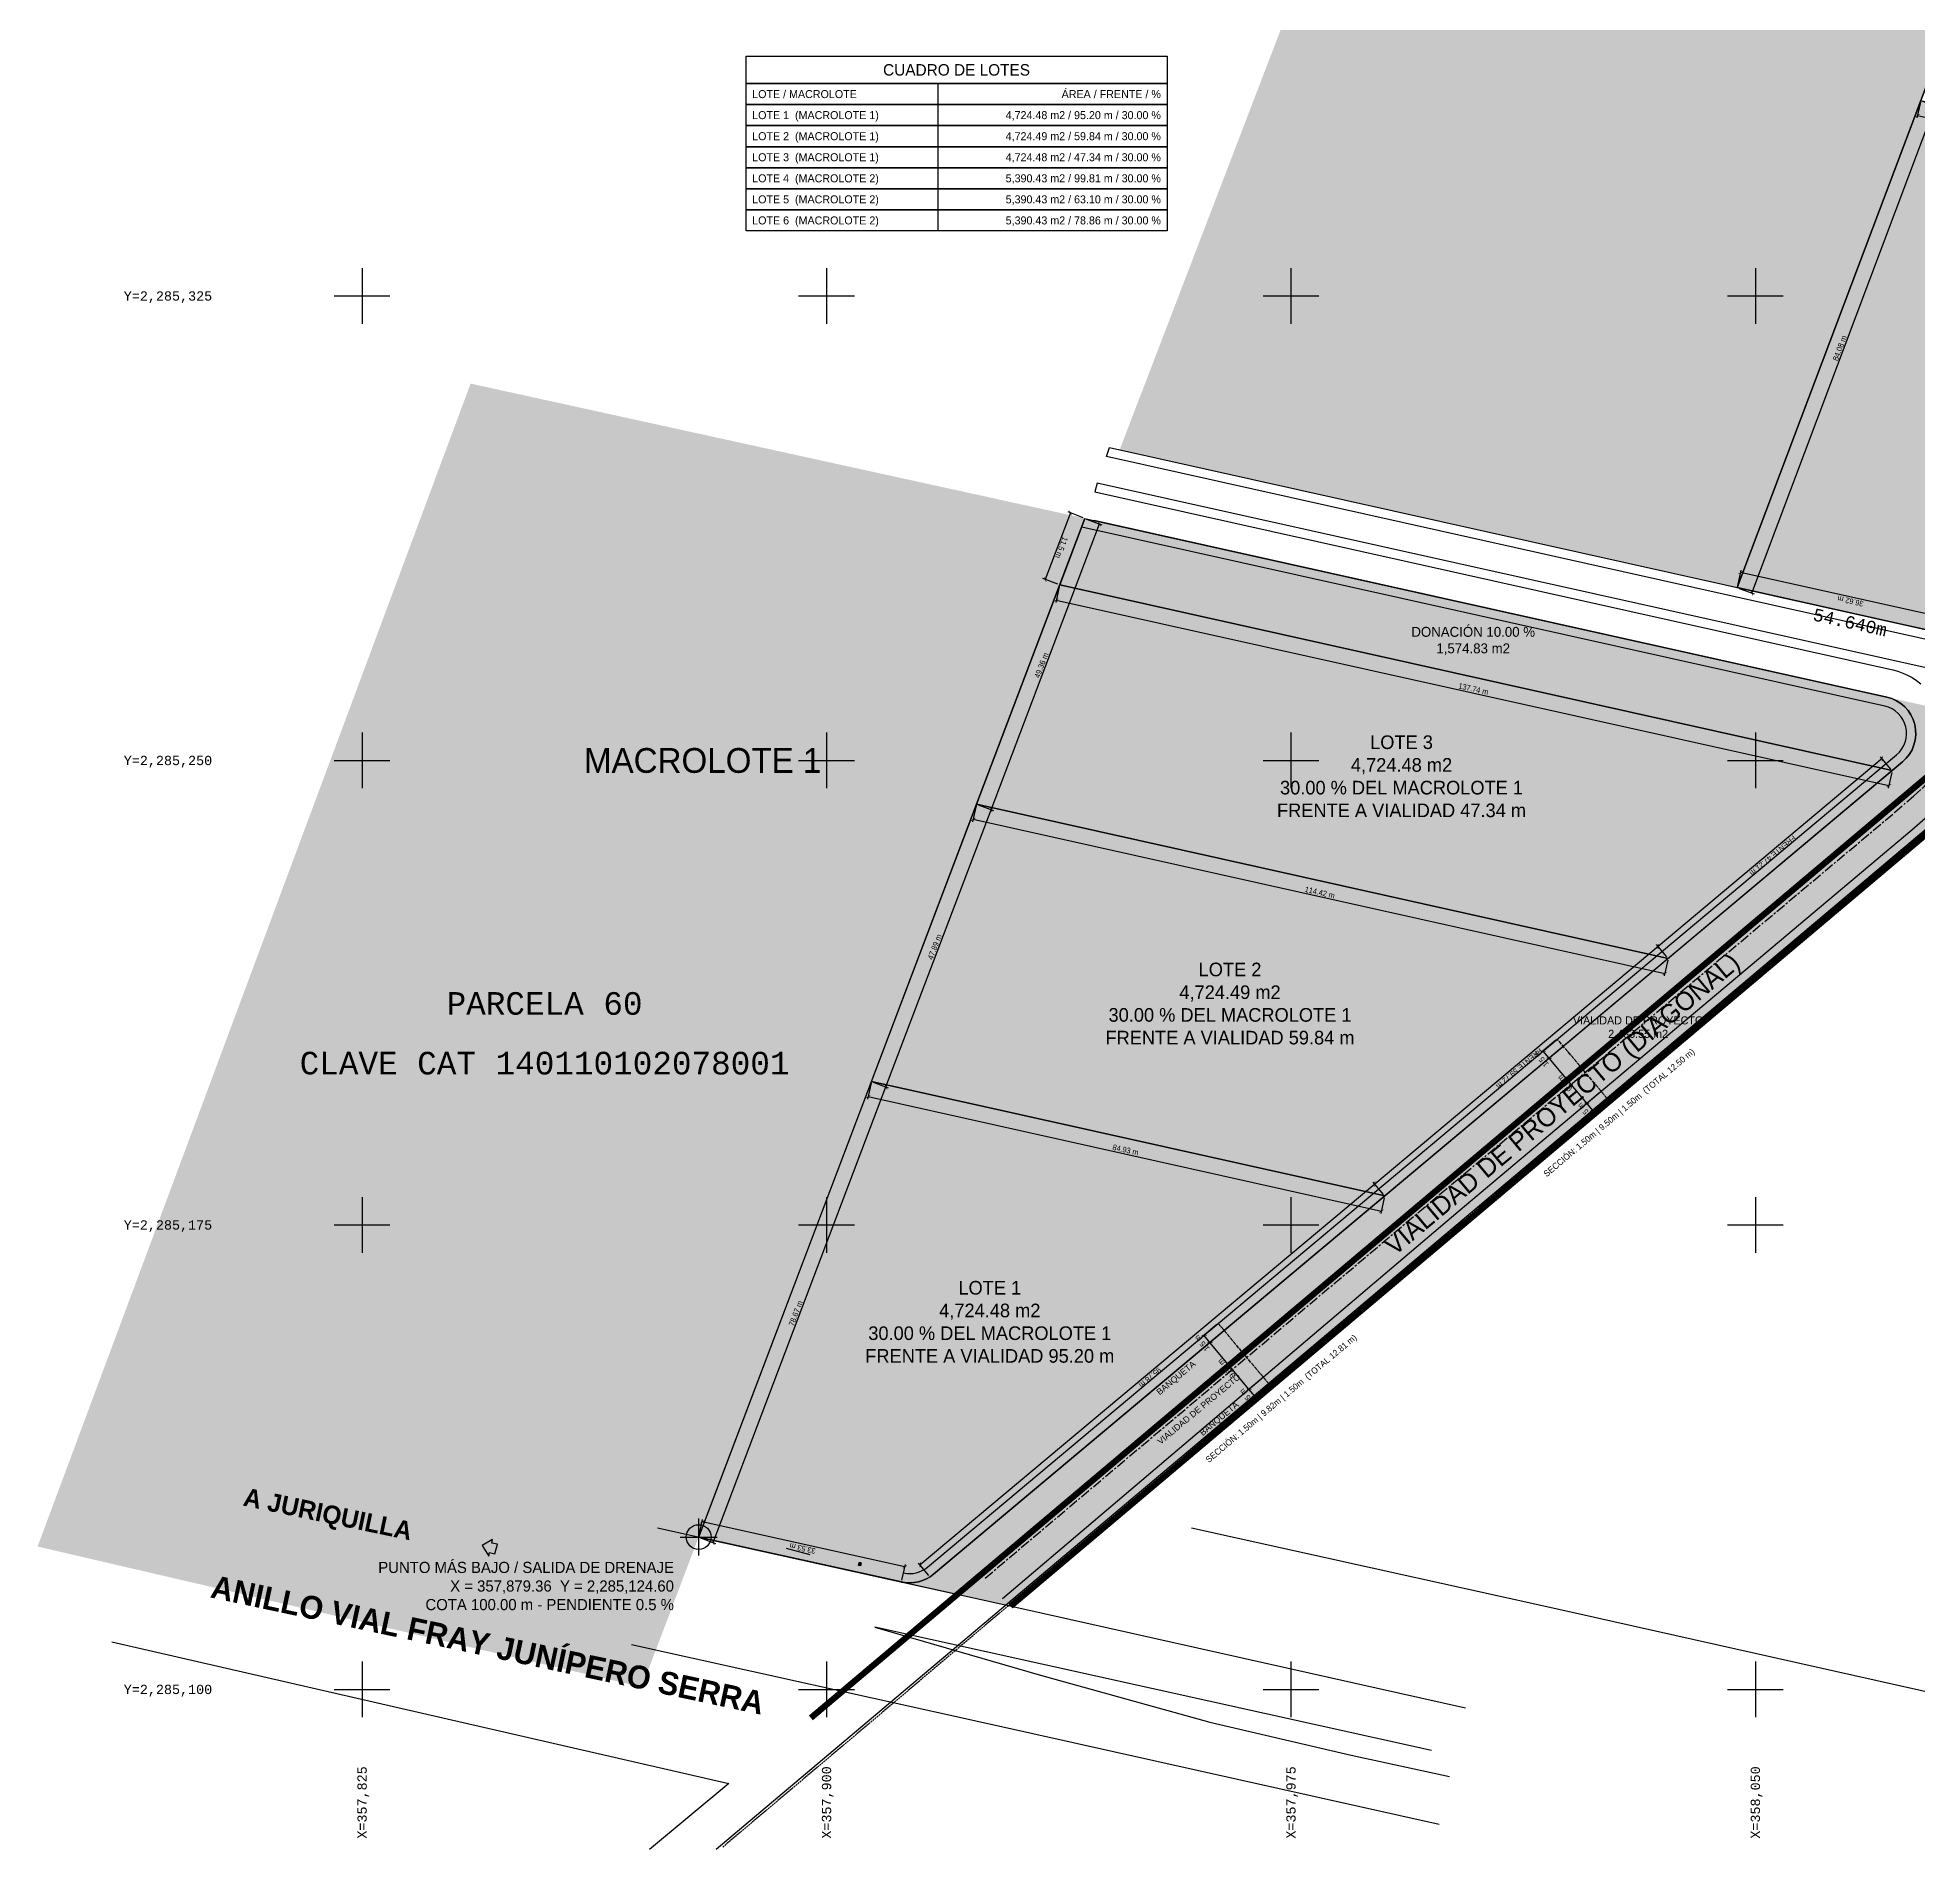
# Model space of a CAD drawing. Header units: metres. Extents: x 357773 to 359650, y 2285074 to 2285535.
# Drawn here: x 358422.6 to 358726.2, y 2285074.2 to 2285366.7 of the extents above; entities that cross this region are included whole.
import ezdxf
from ezdxf.enums import TextEntityAlignment as Align

# ---------------------------------------------------------------- set-up
doc = ezdxf.new("R2010")
doc.units = ezdxf.units.M
doc.header["$LTSCALE"] = 0.5
for name, pattern in [('CENTER', [5.08, 3.175, -0.635, 0.635, -0.635]), ('CENTRO1', [0.44, 0.2, -0.08, 0.08, -0.08]), ('DASHED', [1.524, 1.27, -0.254]), ('DASHED2', [0.762, 0.635, -0.127])]:
    doc.linetypes.add(name, pattern=pattern)
for name, color, linetype in [('_C Textos', 7, 'Continuous'), ('_Ejido Menchaca', 4, 'Continuous'), ('_Traza', 7, 'Continuous'), ('_Traza Urbana', 5, 'Continuous'), ('COTAS', 6, 'Continuous'), ('CVL_RAS_LIN', 8, 'Continuous'), ('CVL_RET_TX', 2, 'Continuous'), ('CVL_RETUTM', 8, 'Continuous'), ('DONACION', 3, 'Continuous'), ('DRENAJE', 1, 'Continuous'), ('Lev_REGISTRO COMUN', 34, 'Continuous'), ('LOTES', 2, 'Continuous'), ('Polígono', 7, 'Continuous'), ('SEÑALAMIENTO EN PLANO', 8, 'Continuous'), ('TABLA_CONTENIDOS', 7, 'Continuous'), ('Texto Catastro', 7, 'Continuous'), ('TEXTOS', 7, 'Continuous'), ('VIAL_ASFALTO', 8, 'Continuous'), ('VIAL_BANQUETA', 9, 'CONTINUOUS'), ('ZONA PARCELADA', 7, 'Continuous')]:
    doc.layers.add(name, color=color, linetype=linetype)
doc.layers.add('Distancias', color=7, linetype='Continuous', plot=False)
doc.styles.add('MONOTXT4', font='monotxt4.shx')
doc.styles.add('OpenSansCondensed-Light', font='OpenSansCondensed-Light.ttf')
doc.styles.add('ROMANC', font='verdana.ttf', dxfattribs={"height": 3})
doc.styles.add('TXT50', font='arial.ttf', dxfattribs={"width": 0.8, "height": 0.125})
doc.dimstyles.new('COTAS_M', dxfattribs={"dimtxt": 0.9, "dimasz": 0.6, "dimexe": 0.4, "dimexo": 0.3, "dimgap": 0.2, "dimtad": 1, "dimzin": 12, "dimdsep": 46, "dimtxsty": 'OpenSansCondensed-Light', "dimblk": 'ARCHTICK', "dimcen": 2.5, "dimclrd": 256, "dimclre": 256, "dimclrt": 256, "dimazin": 3, "dimtfac": 0.5, "dimtmove": 2, "dimatfit": 3})

# ---------------------------------------------------------------- blocks, each defined once
blk = doc.blocks.new('_ARCHTICK')
at = {"color": 0, "linetype": 'BYBLOCK', "const_width": 0.15}
blk.add_lwpolyline([(-0.5, -0.5), (0.5, 0.5)], dxfattribs=at)
blk = doc.blocks.new('*D36')
for p, q in [((358529.42, 2285124.89), (358529.99, 2285127.43)), ((358562.64, 2285119.79), (358529.9, 2285127.04)), ((358562.16, 2285117.64), (358562.73, 2285120.18))]:
    blk.add_line(p, q)
at = {"layer": 'Defpoints'}
for p in [(358529.36, 2285124.6), (358562.64, 2285119.79), (358562.1, 2285117.35)]:
    blk.add_point(p, dxfattribs=at)
at = {"layer": 'COTAS', "xscale": 0.6, "yscale": 0.6}
for p, rotation in [((358529.9, 2285127.04), 167.51381755561675), ((358562.64, 2285119.79), 347.51381755561675)]:
    blk.add_blockref('_ARCHTICK', p, dxfattribs=dict(at, rotation=rotation))
at = {"layer": 'COTAS', "insert": (358546.13, 2285122.78), "char_height": 0.9, "attachment_point": 5, "rotation": 167.5138, "style": 'OpenSansCondensed-Light'}
blk.add_mtext('33.53 m', dxfattribs=at)
blk = doc.blocks.new('*D37')
for p, q in [((358531.7, 2285123.71), (358559.59, 2285197.28)), ((358557.53, 2285198.06), (358559.96, 2285197.13)), ((358529.64, 2285124.49), (358532.07, 2285123.57))]:
    blk.add_line(p, q)
at = {"layer": 'Defpoints'}
for p in [(358557.25, 2285198.16), (358529.36, 2285124.6), (358531.7, 2285123.71)]:
    blk.add_point(p, dxfattribs=at)
at = {"layer": 'COTAS', "xscale": 0.6, "yscale": 0.6}
for p, rotation in [((358559.59, 2285197.28), 69.2346759032987), ((358531.7, 2285123.71), 249.2346759032987)]:
    blk.add_blockref('_ARCHTICK', p, dxfattribs=dict(at, rotation=rotation))
at = {"layer": 'COTAS', "insert": (358545.04, 2285160.72), "char_height": 0.9, "attachment_point": 5, "rotation": 69.2347, "style": 'OpenSansCondensed-Light'}
blk.add_mtext('78.67 m', dxfattribs=at)
blk = doc.blocks.new('*D38')
for p, q in [((358557.19, 2285197.87), (358556.62, 2285195.33)), ((358556.71, 2285195.72), (358639.6, 2285177.24)), ((358640.08, 2285179.39), (358639.52, 2285176.85))]:
    blk.add_line(p, q)
at = {"layer": 'Defpoints'}
for p in [(358557.25, 2285198.16), (358556.71, 2285195.72), (358640.15, 2285179.69)]:
    blk.add_point(p, dxfattribs=at)
at = {"layer": 'COTAS', "xscale": 0.6, "yscale": 0.6}
for p, rotation in [((358556.71, 2285195.72), 167.4346516201105), ((358639.6, 2285177.24), -12.565348379889524)]:
    blk.add_blockref('_ARCHTICK', p, dxfattribs=dict(at, rotation=rotation))
at = {"layer": 'COTAS', "insert": (358598.3, 2285187.12), "char_height": 0.9, "attachment_point": 5, "rotation": 347.4347, "style": 'OpenSansCondensed-Light'}
blk.add_mtext('84.93 m', dxfattribs=at)
blk = doc.blocks.new('*D39')
for p, q in [((358639.95, 2285179.92), (358638.28, 2285181.91)), ((358638.54, 2285181.6), (358565.11, 2285120.11)), ((358566.53, 2285118.42), (358564.86, 2285120.41))]:
    blk.add_line(p, q)
at = {"layer": 'Defpoints'}
for p in [(358638.54, 2285181.6), (358640.15, 2285179.69), (358566.72, 2285118.19)]:
    blk.add_point(p, dxfattribs=at)
at = {"layer": 'COTAS', "xscale": 0.6, "yscale": 0.6}
for p, rotation in [((358638.54, 2285181.6), 39.9463696333483), ((358565.11, 2285120.11), -140.0536303666517)]:
    blk.add_blockref('_ARCHTICK', p, dxfattribs=dict(at, rotation=rotation))
at = {"layer": 'COTAS', "insert": (358602.25, 2285150.36), "char_height": 0.9, "attachment_point": 5, "rotation": 219.9464, "style": 'OpenSansCondensed-Light'}
blk.add_mtext('95.78 m', dxfattribs=at)
blk = doc.blocks.new('*D40')
for p, q in [((358574.51, 2285242.83), (358576.94, 2285241.91)), ((358559.59, 2285197.28), (358576.57, 2285242.05)), ((358557.53, 2285198.06), (358559.96, 2285197.13))]:
    blk.add_line(p, q)
at = {"layer": 'Defpoints'}
for p in [(358574.23, 2285242.94), (358557.25, 2285198.16), (358559.59, 2285197.28)]:
    blk.add_point(p, dxfattribs=at)
at = {"layer": 'COTAS', "xscale": 0.6, "yscale": 0.6}
for p, rotation in [((358576.57, 2285242.05), 69.23467590327937), ((358559.59, 2285197.28), 249.23467590327937)]:
    blk.add_blockref('_ARCHTICK', p, dxfattribs=dict(at, rotation=rotation))
at = {"layer": 'COTAS', "insert": (358567.47, 2285219.89), "char_height": 0.9, "attachment_point": 5, "rotation": 69.2347, "style": 'OpenSansCondensed-Light'}
blk.add_mtext('47.89 m', dxfattribs=at)
blk = doc.blocks.new('*D41')
for p, q in [((358574.17, 2285242.65), (358573.6, 2285240.11)), ((358573.69, 2285240.5), (358685.37, 2285215.61)), ((358685.85, 2285217.75), (358685.28, 2285215.22))]:
    blk.add_line(p, q)
at = {"layer": 'Defpoints'}
for p in [(358574.23, 2285242.94), (358573.69, 2285240.5), (358685.91, 2285218.05)]:
    blk.add_point(p, dxfattribs=at)
at = {"layer": 'COTAS', "xscale": 0.6, "yscale": 0.6}
for p, rotation in [((358573.69, 2285240.5), 167.43465162020496), ((358685.37, 2285215.61), -12.56534837979505)]:
    blk.add_blockref('_ARCHTICK', p, dxfattribs=dict(at, rotation=rotation))
at = {"layer": 'COTAS', "insert": (358629.67, 2285228.69), "char_height": 0.9, "attachment_point": 5, "rotation": 347.4347, "style": 'OpenSansCondensed-Light'}
blk.add_mtext('114.42 m', dxfattribs=at)
blk = doc.blocks.new('*D42')
for p, q in [((358684.31, 2285219.96), (358638.54, 2285181.6)), ((358685.72, 2285218.28), (358684.05, 2285220.27)), ((358639.95, 2285179.91), (358638.28, 2285181.91))]:
    blk.add_line(p, q)
at = {"layer": 'Defpoints'}
for p in [(358684.31, 2285219.96), (358685.91, 2285218.05), (358640.15, 2285179.69)]:
    blk.add_point(p, dxfattribs=at)
at = {"layer": 'COTAS', "xscale": 0.6, "yscale": 0.6}
for p, rotation in [((358684.31, 2285219.96), 39.96975634284959), ((358638.54, 2285181.6), -140.0302436571504)]:
    blk.add_blockref('_ARCHTICK', p, dxfattribs=dict(at, rotation=rotation))
at = {"layer": 'COTAS', "insert": (358661.84, 2285200.28), "char_height": 0.9, "attachment_point": 5, "rotation": 219.9698, "style": 'OpenSansCondensed-Light'}
blk.add_mtext('FRENTE 59.72 m', dxfattribs=at)
blk = doc.blocks.new('*D43')
for p, q in [((358587.59, 2285278.05), (358587.02, 2285275.51)), ((358587.11, 2285275.9), (358721.55, 2285245.93)), ((358722.03, 2285248.08), (358721.46, 2285245.54))]:
    blk.add_line(p, q)
at = {"layer": 'Defpoints'}
for p in [(358587.65, 2285278.34), (358587.11, 2285275.9), (358722.09, 2285248.37)]:
    blk.add_point(p, dxfattribs=at)
at = {"layer": 'COTAS', "xscale": 0.6, "yscale": 0.6}
for p, rotation in [((358587.11, 2285275.9), 167.43465162007163), ((358721.55, 2285245.93), -12.565348379928373)]:
    blk.add_blockref('_ARCHTICK', p, dxfattribs=dict(at, rotation=rotation))
at = {"layer": 'COTAS', "insert": (358654.47, 2285261.55), "char_height": 0.9, "attachment_point": 5, "rotation": 347.4347, "style": 'OpenSansCondensed-Light'}
blk.add_mtext('137.74 m', dxfattribs=at)
blk = doc.blocks.new('*D44')
for p, q in [((358720.49, 2285250.29), (358684.31, 2285219.96)), ((358721.9, 2285248.6), (358720.23, 2285250.6)), ((358685.72, 2285218.28), (358684.05, 2285220.27))]:
    blk.add_line(p, q)
at = {"layer": 'Defpoints'}
for p in [(358720.49, 2285250.29), (358722.09, 2285248.37), (358685.91, 2285218.05)]:
    blk.add_point(p, dxfattribs=at)
at = {"layer": 'COTAS', "xscale": 0.6, "yscale": 0.6}
for p, rotation in [((358720.49, 2285250.29), 39.969756342733234), ((358684.31, 2285219.96), -140.03024365726677)]:
    blk.add_blockref('_ARCHTICK', p, dxfattribs=dict(at, rotation=rotation))
at = {"layer": 'COTAS', "insert": (358702.81, 2285234.63), "char_height": 0.9, "attachment_point": 5, "rotation": 219.9698, "style": 'OpenSansCondensed-Light'}
blk.add_mtext('FRENTE 47.21 m', dxfattribs=at)
blk = doc.blocks.new('*D45')
for p, q in [((358576.57, 2285242.05), (358594.07, 2285288.2)), ((358592.01, 2285288.98), (358594.44, 2285288.06)), ((358574.51, 2285242.83), (358576.94, 2285241.91))]:
    blk.add_line(p, q)
at = {"layer": 'Defpoints'}
for p in [(358591.73, 2285289.09), (358574.23, 2285242.94), (358576.57, 2285242.05)]:
    blk.add_point(p, dxfattribs=at)
at = {"layer": 'COTAS', "xscale": 0.6, "yscale": 0.6}
for p, rotation in [((358594.07, 2285288.2), 69.234675903282), ((358576.57, 2285242.05), 249.23467590328198)]:
    blk.add_blockref('_ARCHTICK', p, dxfattribs=dict(at, rotation=rotation))
at = {"layer": 'COTAS', "insert": (358584.71, 2285265.36), "char_height": 0.9, "attachment_point": 5, "rotation": 69.2347, "style": 'OpenSansCondensed-Light'}
blk.add_mtext('49.36 m', dxfattribs=at)
blk = doc.blocks.new('*D46')
for p, q in [((358589.39, 2285289.98), (358585.32, 2285279.22)), ((358591.45, 2285289.2), (358589.02, 2285290.12)), ((358587.37, 2285278.45), (358584.94, 2285279.37))]:
    blk.add_line(p, q)
at = {"layer": 'Defpoints'}
for p in [(358589.39, 2285289.98), (358591.73, 2285289.09), (358587.65, 2285278.34)]:
    blk.add_point(p, dxfattribs=at)
at = {"layer": 'COTAS', "xscale": 0.6, "yscale": 0.6}
for p, rotation in [((358589.39, 2285289.98), 69.23467590346763), ((358585.32, 2285279.22), -110.76532409653237)]:
    blk.add_blockref('_ARCHTICK', p, dxfattribs=dict(at, rotation=rotation))
at = {"layer": 'COTAS', "insert": (358587.96, 2285284.37), "char_height": 0.9, "attachment_point": 5, "rotation": 249.2347, "style": 'OpenSansCondensed-Light'}
blk.add_mtext('11.5 m', dxfattribs=at)
blk = doc.blocks.new('*D48')
for p, q in [((358697.15, 2285278.19), (358697.71, 2285280.73)), ((358733.36, 2285272.38), (358697.62, 2285280.34)), ((358732.89, 2285270.23), (358733.45, 2285272.77))]:
    blk.add_line(p, q)
at = {"layer": 'Defpoints'}
for p in [(358697.08, 2285277.9), (358732.82, 2285269.94), (358733.36, 2285272.38)]:
    blk.add_point(p, dxfattribs=at)
at = {"layer": 'COTAS', "xscale": 0.6, "yscale": 0.6}
for p, rotation in [((358697.62, 2285280.34), 167.444036286294), ((358733.36, 2285272.38), 347.444036286294)]:
    blk.add_blockref('_ARCHTICK', p, dxfattribs=dict(at, rotation=rotation))
at = {"layer": 'COTAS', "insert": (358715.35, 2285275.73), "char_height": 0.9, "attachment_point": 5, "rotation": 167.444, "style": 'OpenSansCondensed-Light'}
blk.add_mtext('36.62 m', dxfattribs=at)
blk = doc.blocks.new('*D49')
for p, q in [((358699.42, 2285277.02), (358729.05, 2285355.7)), ((358726.99, 2285356.48), (358729.42, 2285355.56)), ((358697.36, 2285277.79), (358699.79, 2285276.88))]:
    blk.add_line(p, q)
at = {"layer": 'Defpoints'}
for p in [(358726.71, 2285356.58), (358697.08, 2285277.9), (358699.42, 2285277.02)]:
    blk.add_point(p, dxfattribs=at)
at = {"layer": 'COTAS', "xscale": 0.6, "yscale": 0.6}
for p, rotation in [((358729.05, 2285355.7), 69.36419303695769), ((358699.42, 2285277.02), 249.3641930369577)]:
    blk.add_blockref('_ARCHTICK', p, dxfattribs=dict(at, rotation=rotation))
at = {"layer": 'COTAS', "insert": (358713.63, 2285316.59), "char_height": 0.9, "attachment_point": 5, "rotation": 69.3642, "style": 'OpenSansCondensed-Light'}
blk.add_mtext('84.08 m', dxfattribs=at)
blk = doc.blocks.new('*D50')
for p, q in [((358726.65, 2285356.29), (358726.08, 2285353.75)), ((358726.17, 2285354.14), (358811.78, 2285335.06)), ((358812.26, 2285337.21), (358811.69, 2285334.67))]:
    blk.add_line(p, q)
at = {"layer": 'Defpoints'}
for p in [(358726.71, 2285356.58), (358726.17, 2285354.14), (358812.33, 2285337.5)]:
    blk.add_point(p, dxfattribs=at)
at = {"layer": 'COTAS', "xscale": 0.6, "yscale": 0.6}
for p, rotation in [((358726.17, 2285354.14), 167.43422828448936), ((358811.78, 2285335.06), -12.565771715510639)]:
    blk.add_blockref('_ARCHTICK', p, dxfattribs=dict(at, rotation=rotation))
at = {"layer": 'COTAS', "insert": (358769.12, 2285345.24), "char_height": 0.9, "attachment_point": 5, "rotation": 347.4342, "style": 'OpenSansCondensed-Light'}
blk.add_mtext('87.72 m', dxfattribs=at)
blk = doc.blocks.new('TABLA_CONTENIDOS_P2_LOTES')
at = {"layer": 'TABLA_CONTENIDOS'}
for p, q in [((31, -4.42), (31, -7.82)), ((31, -7.82), (31, -11.22)), ((31, -11.22), (31, -14.62)), ((31, -14.62), (31, -18.02)), ((31, -18.02), (31, -21.42)), ((31, -21.42), (31, -24.82)), ((31, -24.82), (31, -28.22))]:
    blk.add_line(p, q, dxfattribs=at)
for points in [[(0, 0), (68, 0), (68, -4.42), (0, -4.42)], [(0, -4.42), (68, -4.42), (68, -7.82), (0, -7.82)], [(0, -7.82), (68, -7.82), (68, -11.22), (0, -11.22)], [(0, -11.22), (68, -11.22), (68, -14.62), (0, -14.62)], [(0, -14.62), (68, -14.62), (68, -18.02), (0, -18.02)], [(0, -18.02), (68, -18.02), (68, -21.42), (0, -21.42)], [(0, -21.42), (68, -21.42), (68, -24.82), (0, -24.82)], [(0, -24.82), (68, -24.82), (68, -28.22), (0, -28.22)]]:
    blk.add_lwpolyline(points, close=True, dxfattribs=at)
blk.add_text('CUADRO DE LOTES', height=1.8564, dxfattribs=at).set_placement((34, -2.21), align=Align.MIDDLE_CENTER)
for s, p in [('LOTE / MACROLOTE', (1, -6.12)), ('LOTE 1  (MACROLOTE 1)', (1, -9.52)), ('LOTE 2  (MACROLOTE 1)', (1, -12.92)), ('LOTE 3  (MACROLOTE 1)', (1, -16.32)), ('LOTE 4  (MACROLOTE 2)', (1, -19.72)), ('LOTE 5  (MACROLOTE 2)', (1, -23.12)), ('LOTE 6  (MACROLOTE 2)', (1, -26.52))]:
    blk.add_text(s, height=1.292, dxfattribs=at).set_placement(p, align=Align.MIDDLE_LEFT)
for s, p in [('ÁREA / FRENTE / %', (67, -6.12)), ('4,724.48 m2 / 95.20 m / 30.00 %', (67, -9.52)), ('4,724.49 m2 / 59.84 m / 30.00 %', (67, -12.92)), ('4,724.48 m2 / 47.34 m / 30.00 %', (67, -16.32)), ('5,390.43 m2 / 99.81 m / 30.00 %', (67, -19.72)), ('5,390.43 m2 / 63.10 m / 30.00 %', (67, -23.12)), ('5,390.43 m2 / 78.86 m / 30.00 %', (67, -26.52))]:
    blk.add_text(s, height=1.292, dxfattribs=at).set_placement(p, align=Align.MIDDLE_RIGHT)
blk = doc.blocks.new('*D59')
for p, q in [((358620.29, 2285150.23), (358617.92, 2285148.24)), ((358619.19, 2285147.35), (358618.22, 2285148.5)), ((358621.26, 2285149.09), (358618.88, 2285147.1))]:
    blk.add_line(p, q)
at = {"layer": 'Defpoints'}
for p in [(358620.52, 2285150.43), (358621.48, 2285149.28), (358619.19, 2285147.35)]:
    blk.add_point(p, dxfattribs=at)
at = {"layer": 'COTAS', "xscale": 0.6, "yscale": 0.6}
for p, rotation in [((358618.22, 2285148.5), 129.96975634674493), ((358619.19, 2285147.35), 309.96975634674493)]:
    blk.add_blockref('_ARCHTICK', p, dxfattribs=dict(at, rotation=rotation))
at = {"layer": 'COTAS', "insert": (358617.9, 2285147.25), "char_height": 0.9, "attachment_point": 5, "rotation": 129.9698, "style": 'OpenSansCondensed-Light'}
blk.add_mtext('1.5 m', dxfattribs=at)
blk = doc.blocks.new('*D60')
for p, q in [((358613.99, 2285157.76), (358611.61, 2285155.77)), ((358618.22, 2285148.5), (358611.92, 2285156.02)), ((358620.29, 2285150.23), (358617.92, 2285148.24))]:
    blk.add_line(p, q)
at = {"layer": 'Defpoints'}
for p in [(358614.22, 2285157.95), (358618.22, 2285148.5), (358620.52, 2285150.43)]:
    blk.add_point(p, dxfattribs=at)
at = {"layer": 'COTAS', "xscale": 0.6, "yscale": 0.6}
for p, rotation in [((358611.92, 2285156.02), 129.96975634808805), ((358618.22, 2285148.5), 309.969756348088)]:
    blk.add_blockref('_ARCHTICK', p, dxfattribs=dict(at, rotation=rotation))
at = {"layer": 'COTAS', "insert": (358614.57, 2285151.84), "char_height": 0.9, "attachment_point": 5, "rotation": 129.9698, "style": 'OpenSansCondensed-Light'}
blk.add_mtext('9.82 m', dxfattribs=at)
blk = doc.blocks.new('*D61')
for p, q in [((358613.02, 2285158.91), (358610.65, 2285156.91)), ((358613.99, 2285157.76), (358611.61, 2285155.77)), ((358611.92, 2285156.02), (358610.96, 2285157.17))]:
    blk.add_line(p, q)
at = {"layer": 'Defpoints'}
for p in [(358613.25, 2285159.1), (358614.22, 2285157.95), (358611.92, 2285156.02)]:
    blk.add_point(p, dxfattribs=at)
at = {"layer": 'COTAS', "xscale": 0.6, "yscale": 0.6}
for p, rotation in [((358610.96, 2285157.17), 129.96975635091107), ((358611.92, 2285156.02), 309.9697563509111)]:
    blk.add_blockref('_ARCHTICK', p, dxfattribs=dict(at, rotation=rotation))
at = {"layer": 'COTAS', "insert": (358610.63, 2285155.92), "char_height": 0.9, "attachment_point": 5, "rotation": 129.9698, "style": 'OpenSansCondensed-Light'}
blk.add_mtext('1.5 m', dxfattribs=at)
blk = doc.blocks.new('*D62')
for p, q in [((358674.86, 2285196.39), (358672.49, 2285194.4)), ((358673.75, 2285193.5), (358672.79, 2285194.65)), ((358675.82, 2285195.24), (358673.45, 2285193.25))]:
    blk.add_line(p, q)
at = {"layer": 'Defpoints'}
for p in [(358675.09, 2285196.58), (358676.05, 2285195.43), (358673.75, 2285193.5)]:
    blk.add_point(p, dxfattribs=at)
at = {"layer": 'COTAS', "xscale": 0.6, "yscale": 0.6}
for p, rotation in [((358672.79, 2285194.65), 129.96975633681765), ((358673.75, 2285193.5), 309.9697563368177)]:
    blk.add_blockref('_ARCHTICK', p, dxfattribs=dict(at, rotation=rotation))
at = {"layer": 'COTAS', "insert": (358672.47, 2285193.4), "char_height": 0.9, "attachment_point": 5, "rotation": 129.9698, "style": 'OpenSansCondensed-Light'}
blk.add_mtext('1.5 m', dxfattribs=at)
blk = doc.blocks.new('*D63')
for p, q in [((358668.76, 2285203.67), (358666.38, 2285201.68)), ((358672.79, 2285194.65), (358666.69, 2285201.93)), ((358674.86, 2285196.39), (358672.49, 2285194.4))]:
    blk.add_line(p, q)
at = {"layer": 'Defpoints'}
for p in [(358668.99, 2285203.86), (358672.79, 2285194.65), (358675.09, 2285196.58)]:
    blk.add_point(p, dxfattribs=at)
at = {"layer": 'COTAS', "xscale": 0.6, "yscale": 0.6}
for p, rotation in [((358666.69, 2285201.93), 129.96975633732384), ((358672.79, 2285194.65), 309.9697563373238)]:
    blk.add_blockref('_ARCHTICK', p, dxfattribs=dict(at, rotation=rotation))
at = {"layer": 'COTAS', "insert": (358669.24, 2285197.88), "char_height": 0.9, "attachment_point": 5, "rotation": 129.9698, "style": 'OpenSansCondensed-Light'}
blk.add_mtext('9.5 m', dxfattribs=at)
blk = doc.blocks.new('*D64')
for p, q in [((358667.8, 2285204.82), (358665.42, 2285202.82)), ((358668.76, 2285203.67), (358666.38, 2285201.68)), ((358666.69, 2285201.93), (358665.73, 2285203.08))]:
    blk.add_line(p, q)
at = {"layer": 'Defpoints'}
for p in [(358668.03, 2285205.01), (358668.99, 2285203.86), (358666.69, 2285201.93)]:
    blk.add_point(p, dxfattribs=at)
at = {"layer": 'COTAS', "xscale": 0.6, "yscale": 0.6}
for p, rotation in [((358665.73, 2285203.08), 129.96975633264486), ((358666.69, 2285201.93), 309.96975633264486)]:
    blk.add_blockref('_ARCHTICK', p, dxfattribs=dict(at, rotation=rotation))
at = {"layer": 'COTAS', "insert": (358665.4, 2285201.83), "char_height": 0.9, "attachment_point": 5, "rotation": 129.9698, "style": 'OpenSansCondensed-Light'}
blk.add_mtext('1.5 m', dxfattribs=at)

msp = doc.modelspace()

# ---------------------------------------------------------------- hatches: boundary and pattern name
h = msp.add_hatch(color=61)
h.dxf.hatch_style = 1
h.paths.add_polyline_path([(358669.021, 2285487.145), (358597.331, 2285300.145), (358697.082, 2285277.904), (358767.599, 2285465.16)])
h.paths.add_polyline_path([(358492.527, 2285310.852), (358422.598, 2285123.07), (358520.17, 2285100.389), (358591.727, 2285289.095)])
at = {"layer": 'DONACION', "transparency": 33554546}
msp.add_hatch(color=3, dxfattribs=at).paths.add_polyline_path([(358721.21, 2285260.23), (358722.03, 2285259.99), (358722.79, 2285259.64), (358723.48, 2285259.19), (358724.11, 2285258.66), (358724.66, 2285258.04), (358725.12, 2285257.35), (358725.48, 2285256.6), (358725.74, 2285255.79), (358725.88, 2285254.96), (358725.9, 2285254.12), (358725.81, 2285253.3), (358725.61, 2285252.5), (358725.3, 2285251.74), (358724.89, 2285251.02), (358724.37, 2285250.36), (358723.76, 2285249.77), (358722.093, 2285248.373), (358587.653, 2285278.339), (358591.73, 2285289.09)])
at = {"layer": 'Lev_REGISTRO COMUN'}
h = msp.add_hatch(dxfattribs=at)
h.set_pattern_fill('ANGLE', color=256, scale=0.01, angle=140.19927, style=0)
h.set_pattern_definition([(140.1992689, (380927.39605, 2293806.685445), (-0.0447123473, -0.0536640336), [0.0508, -0.01905]), (230.1992689, (380927.39605, 2293806.685445), (0.0536640336, -0.0447123473), [0.0508, -0.01905])])
h.paths.add_polyline_path([(358555.176, 2285120.02), (358555.29, 2285120.51), (358555.616, 2285120.434), (358555.502, 2285119.944)])
h.paths.add_polyline_path([(358555.485, 2285120.35), (358555.427, 2285120.099), (358555.305, 2285120.127), (358555.363, 2285120.378)], flags=24)
at = {"layer": 'LOTES', "transparency": 33554534}
for points in [[(358787.87, 2285313.26), (358737.95, 2285271.21), (358737.39, 2285270.79), (358736.79, 2285270.45), (358736.16, 2285270.17), (358735.51, 2285269.97), (358734.84, 2285269.85), (358734.15, 2285269.8), (358733.46, 2285269.83), (358732.82, 2285269.94), (358697.08, 2285277.9), (358726.711, 2285356.583), (358812.326, 2285337.499)], [(358587.653, 2285278.339), (358722.093, 2285248.373), (358685.912, 2285218.046), (358574.231, 2285242.939), (358591.73, 2285289.09)], [(358640.146, 2285179.685), (358557.252, 2285198.161), (358574.231, 2285242.939), (358685.912, 2285218.046)], [(358566.72, 2285118.19), (358566.12, 2285117.84), (358565.5, 2285117.57), (358564.84, 2285117.37), (358564.18, 2285117.25), (358563.49, 2285117.2), (358562.81, 2285117.23), (358562.1, 2285117.35), (358529.36, 2285124.6), (358557.252, 2285198.161), (358640.146, 2285179.685), (358567.27, 2285118.6)]]:
    msp.add_hatch(color=2, dxfattribs=at).paths.add_polyline_path(points)
at = {"layer": 'VIAL_ASFALTO', "transparency": 33554508}
msp.add_hatch(color=8, dxfattribs=at).paths.add_polyline_path([(358562.1, 2285117.35), (358562.81, 2285117.23), (358563.49, 2285117.2), (358564.18, 2285117.25), (358564.84, 2285117.37), (358565.5, 2285117.57), (358566.12, 2285117.84), (358566.72, 2285118.19), (358567.27, 2285118.6), (358723.76, 2285249.77), (358724.37, 2285250.36), (358724.89, 2285251.02), (358725.3, 2285251.74), (358725.61, 2285252.5), (358725.81, 2285253.3), (358725.9, 2285254.12), (358725.88, 2285254.96), (358725.74, 2285255.79), (358725.48, 2285256.6), (358725.12, 2285257.35), (358724.66, 2285258.04), (358724.11, 2285258.66), (358723.48, 2285259.19), (358722.79, 2285259.64), (358722.03, 2285259.99), (358721.21, 2285260.23), (358659.47, 2285273.99), (358741.49, 2285255.71), (358734.35, 2285246.08), (358732.49, 2285243.81), (358730.52, 2285241.64), (358728.43, 2285239.58), (358726.24, 2285237.63), (358652.97, 2285176.02), (358579.38, 2285113.52)])

# ---------------------------------------------------------------- linework, layer by layer
for p, q in [((358522.728, 2285126.071), (358560.999, 2285117.592)), ((358529.352, 2285124.604), (358570.755, 2285115.43))]:
    msp.add_line(p, q)
at = {"layer": '_Ejido Menchaca', "linetype": 'DASHED2'}
msp.add_lwpolyline([(358934.35, 2285502.089), (358872.355, 2285371.673), (358800.058, 2285300.017), (358533.202, 2285074.491)], dxfattribs=at)
at = {"layer": '_Traza'}
for p, q in [((358767.599, 2285465.16), (358697.082, 2285277.904)), ((358591.727, 2285289.095), (358529.886, 2285126.011))]:
    msp.add_line(p, q, dxfattribs=at)
at = {"layer": '_Traza Urbana', "const_width": 1}
msp.add_lwpolyline([(358999.543, 2285534.91), (358948.189, 2285531.203), (358873.503, 2285371.798), (358801.241, 2285300.177), (358579.733, 2285113.441)], dxfattribs=at)
at = {"layer": '_Traza Urbana', "color": 3, "linetype": 'CENTRO1', "const_width": 1}
msp.add_lwpolyline([(358901.312, 2285447.65), (358867.692, 2285375.894), (358796.514, 2285305.347), (358547.468, 2285095.396)], dxfattribs=at)
at = {"layer": 'CVL_RAS_LIN', "color": 8, "linetype": 'Continuous'}
msp.add_line((358547.38, 2285121.732, 2000), (358543.512, 2285122.752, 2000), dxfattribs=at)
at = {"layer": 'CVL_RETUTM', "color": 8, "linetype": 'Continuous'}
for p, q in [((358475, 2285329.5), (358475, 2285320.5)), ((358550, 2285329.5), (358550, 2285320.5)), ((358625, 2285329.5), (358625, 2285320.5)), ((358700, 2285329.5), (358700, 2285320.5)), ((358470.5, 2285325), (358479.5, 2285325)), ((358545.5, 2285325), (358554.5, 2285325)), ((358620.5, 2285325), (358629.5, 2285325)), ((358695.5, 2285325), (358704.5, 2285325)), ((358475, 2285254.5), (358475, 2285245.5)), ((358550, 2285254.5), (358550, 2285245.5)), ((358625, 2285254.5), (358625, 2285245.5)), ((358700, 2285254.5), (358700, 2285245.5)), ((358470.5, 2285250), (358479.5, 2285250)), ((358545.5, 2285250), (358554.5, 2285250)), ((358620.5, 2285250), (358629.5, 2285250)), ((358695.5, 2285250), (358704.5, 2285250)), ((358475, 2285179.5), (358475, 2285170.5)), ((358550, 2285179.5), (358550, 2285170.5)), ((358625, 2285179.5), (358625, 2285170.5)), ((358700, 2285179.5), (358700, 2285170.5)), ((358470.5, 2285175), (358479.5, 2285175)), ((358545.5, 2285175), (358554.5, 2285175)), ((358620.5, 2285175), (358629.5, 2285175)), ((358695.5, 2285175), (358704.5, 2285175)), ((358475, 2285104.5), (358475, 2285095.5)), ((358550, 2285104.5), (358550, 2285095.5)), ((358625, 2285104.5), (358625, 2285095.5)), ((358700, 2285104.5), (358700, 2285095.5)), ((358470.5, 2285100), (358479.5, 2285100)), ((358545.5, 2285100), (358554.5, 2285100)), ((358620.5, 2285100), (358629.5, 2285100)), ((358695.5, 2285100), (358704.5, 2285100))]:
    msp.add_line(p, q, dxfattribs=at)
at = {"layer": 'DONACION'}
msp.add_lwpolyline([(358721.21, 2285260.23), (358722.03, 2285259.99), (358722.79, 2285259.64), (358723.48, 2285259.19), (358724.11, 2285258.66), (358724.66, 2285258.04), (358725.12, 2285257.35), (358725.48, 2285256.6), (358725.74, 2285255.79), (358725.88, 2285254.96), (358725.9, 2285254.12), (358725.81, 2285253.3), (358725.61, 2285252.5), (358725.3, 2285251.74), (358724.89, 2285251.02), (358724.37, 2285250.36), (358723.76, 2285249.77), (358722.093, 2285248.373), (358587.653, 2285278.339), (358591.73, 2285289.09)], close=True, dxfattribs=at)
at = {"layer": 'DRENAJE'}
for p, q in [((358529.36, 2285121.6), (358529.36, 2285127.6)), ((358526.36, 2285124.6), (358532.36, 2285124.6))]:
    msp.add_line(p, q, dxfattribs=at)
msp.add_circle((358529.36, 2285124.6), 2, dxfattribs=at)
at = {"layer": 'Lev_REGISTRO COMUN', "elevation": 3105.731}
msp.add_lwpolyline([(358555.502, 2285119.944), (358555.176, 2285120.02), (358555.29, 2285120.51), (358555.616, 2285120.434)], close=True, dxfattribs=at)
at = {"layer": 'LOTES'}
for points in [[(358787.87, 2285313.26), (358737.95, 2285271.21), (358737.39, 2285270.79), (358736.79, 2285270.45), (358736.16, 2285270.17), (358735.51, 2285269.97), (358734.84, 2285269.85), (358734.15, 2285269.8), (358733.46, 2285269.83), (358732.82, 2285269.94), (358697.08, 2285277.9), (358726.711, 2285356.583), (358812.326, 2285337.499)], [(358587.653, 2285278.339), (358722.093, 2285248.373), (358685.912, 2285218.046), (358574.231, 2285242.939), (358591.73, 2285289.09)], [(358640.146, 2285179.685), (358557.252, 2285198.161), (358574.231, 2285242.939), (358685.912, 2285218.046)], [(358566.72, 2285118.19), (358566.12, 2285117.84), (358565.5, 2285117.57), (358564.84, 2285117.37), (358564.18, 2285117.25), (358563.49, 2285117.2), (358562.81, 2285117.23), (358562.1, 2285117.35), (358529.36, 2285124.6), (358557.252, 2285198.161), (358640.146, 2285179.685), (358567.27, 2285118.6)]]:
    msp.add_lwpolyline(points, close=True, dxfattribs=at)
at = {"layer": 'Polígono'}
for p, q in [((358697.082, 2285277.904, 2000), (358767.599, 2285465.16, 2000)), ((358750.413, 2285266.013, 2000), (358697.082, 2285277.904, 2000))]:
    msp.add_line(p, q, dxfattribs=at)
at = {"layer": 'Polígono', "const_width": 0.2, "elevation": 2000}
msp.add_lwpolyline([(358767.599, 2285465.16), (358896.11, 2285436.515), (358867.371, 2285375.185), (358796.004, 2285304.451), (358750.413, 2285266.013), (358697.082, 2285277.904)], close=True, dxfattribs=at)
msp.add_lwpolyline([(358896.11, 2285436.515), (358867.371, 2285375.185), (358796.004, 2285304.451), (358750.413, 2285266.013), (358697.082, 2285277.904), (358767.599, 2285465.16), (358894.61, 2285436.849)], dxfattribs=at)
at = {"layer": 'SEÑALAMIENTO EN PLANO', "color": 0, "elevation": 1566.083}
msp.add_lwpolyline([(358496.456, 2285121.906), (358496.848, 2285123.451), (358495.94, 2285123.622), (358496.054, 2285124.228), (358494.408, 2285123.242), (358495.464, 2285121.518), (358495.588, 2285122.105)], close=True, dxfattribs=at)
at = {"layer": 'VIAL_ASFALTO', "linetype": 'DASHED'}
for p, q in [((358676.054, 2285195.431), (358668.026, 2285205.009)), ((358621.485, 2285149.28), (358613.255, 2285159.099))]:
    msp.add_line(p, q, dxfattribs=at)
at = {"layer": 'VIAL_ASFALTO', "color": 1, "linetype": 'CENTER'}
msp.add_lwpolyline([(358575.63, 2285117.99), (358649, 2285179.9), (358722.53, 2285241.63), (358725.54, 2285244.25), (358727.02, 2285245.59), (358728.07, 2285246.69), (358729.3, 2285248.16), (358731.17, 2285250.89), (358732.16, 2285252.5), (358732.8, 2285253.71), (358740.04, 2285264.28), (358742.44, 2285266.76), (358746.82, 2285270.83), (358792.31, 2285309.2), (358856.82, 2285373.19), (358858.64, 2285375.16), (358859.79, 2285376.53), (358861.88, 2285379.29), (358863.89, 2285382.44), (358865.21, 2285384.83), (358890.04, 2285437.71)], dxfattribs=at)
at = {"layer": 'VIAL_ASFALTO'}
for points in [[(358885.61, 2285438.86), (358862.51, 2285389.56), (358861.5, 2285387.53), (358860.41, 2285385.54), (358859.23, 2285383.61), (358857.97, 2285381.74), (358856.63, 2285379.92), (358855.2, 2285378.16), (358853.7, 2285376.46), (358852.13, 2285374.83), (358788.89, 2285312.15), (358738.91, 2285270.06), (358738.21, 2285269.54), (358737.47, 2285269.11), (358736.68, 2285268.77), (358735.87, 2285268.51), (358735.03, 2285268.36), (358734.17, 2285268.3), (358733.31, 2285268.34), (358732.45, 2285268.48), (358595.2, 2285299.08), (358595.69, 2285300.51)], [(358595.69, 2285300.51), (358732.78, 2285269.94), (358733.46, 2285269.83), (358734.15, 2285269.8), (358734.84, 2285269.85), (358735.51, 2285269.97), (358736.16, 2285270.17), (358736.79, 2285270.45), (358737.39, 2285270.79), (358737.95, 2285271.21), (358787.87, 2285313.26), (358851.07, 2285375.9), (358852.6, 2285377.48), (358854.06, 2285379.13), (358855.44, 2285380.83), (358856.74, 2285382.6), (358857.97, 2285384.42), (358859.11, 2285386.3), (358860.17, 2285388.22), (358861.15, 2285390.19), (358884.11, 2285439.19)], [(358578.41, 2285114.66), (358652, 2285177.16), (358725.27, 2285238.78), (358727.41, 2285240.67), (358729.43, 2285242.67), (358731.35, 2285244.78), (358733.15, 2285246.99), (358741.82, 2285258.68), (358743.6, 2285260.9), (358745.46, 2285263.05), (358747.39, 2285265.12), (358749.41, 2285267.13), (358794.86, 2285305.44), (358795.57, 2285306.09), (358796.92, 2285307.47), (358860.4, 2285370.39), (358861.87, 2285371.92), (358863.26, 2285373.51), (358864.57, 2285375.17), (358865.81, 2285376.88), (358866.97, 2285378.64), (358868.05, 2285380.46), (358869.04, 2285382.32), (358894.61, 2285436.85)], [(358731.92, 2285263.99), (358593.72, 2285294.8), (358593.33, 2285293.35), (358722.19, 2285264.62), (358723.02, 2285264.4), (358723.82, 2285264.12), (358724.59, 2285263.77), (358725.33, 2285263.37), (358726.03, 2285262.9), (358726.7, 2285262.38)], [(358579.38, 2285113.52), (358652.97, 2285176.02), (358726.24, 2285237.63)], [(358522.73, 2285126.07), (358581.06, 2285113.15), (358653.17, 2285097.02)], [(358608.95, 2285126.07), (358667.29, 2285113.15), (358739.39, 2285097.02)], [(358647.69, 2285090.16), (358557.81, 2285110.04), (358584.54, 2285102.29), (358611.9, 2285094.74), (358634.73, 2285089.38), (358650.61, 2285085.96)], [(358518.51, 2285107.28), (358576.83, 2285094.36), (358648.91, 2285078.24)]]:
    msp.add_lwpolyline(points, dxfattribs=at)
at = {"layer": 'VIAL_BANQUETA'}
for points in [[(358562.12, 2285117.34), (358562.81, 2285117.23), (358563.49, 2285117.2), (358564.18, 2285117.25), (358564.84, 2285117.37), (358565.5, 2285117.57), (358566.12, 2285117.84), (358566.72, 2285118.19), (358567.27, 2285118.6), (358723.76, 2285249.77), (358724.37, 2285250.36), (358724.89, 2285251.02), (358725.3, 2285251.74), (358725.61, 2285252.5), (358725.81, 2285253.3), (358725.9, 2285254.12), (358725.88, 2285254.96), (358725.74, 2285255.79), (358725.48, 2285256.6), (358725.12, 2285257.35), (358724.66, 2285258.04), (358724.11, 2285258.66), (358723.48, 2285259.19), (358722.79, 2285259.64), (358722.03, 2285259.99), (358721.21, 2285260.23), (358593.22, 2285288.76)], [(358562.45, 2285118.81), (358562.96, 2285118.72), (358563.48, 2285118.7), (358563.99, 2285118.74), (358564.49, 2285118.83), (358564.98, 2285118.98), (358565.45, 2285119.18), (358565.89, 2285119.44), (358566.31, 2285119.75), (358722.8, 2285250.92), (358723.26, 2285251.36), (358723.64, 2285251.86), (358723.95, 2285252.4), (358724.19, 2285252.97), (358724.34, 2285253.57), (358724.41, 2285254.18), (358724.39, 2285254.81), (358724.28, 2285255.44), (358724.09, 2285256.04), (358723.82, 2285256.61), (358723.47, 2285257.12), (358723.06, 2285257.58), (358722.59, 2285257.99), (358722.07, 2285258.32), (358721.5, 2285258.58), (358720.89, 2285258.76), (358591.23, 2285287.67), (358591.73, 2285289.09), (358665.28, 2285272.7)]]:
    msp.add_lwpolyline(points, dxfattribs=at)
at = {"layer": 'ZONA PARCELADA', "color": 141}
msp.add_polyline3d([(358935.495, 2285506.435, 0), (358872.355, 2285371.673, 2000), (358800.058, 2285300.017, 2000), (358532.154, 2285074.169, 2000)], dxfattribs=at)
at = {"layer": 'ZONA PARCELADA', "color": 0}
msp.add_polyline3d([(358434.595, 2285107.684, 2000), (358534.236, 2285084.822, 2000), (358521.422, 2285074.169, 2000)], dxfattribs=at)

# ---------------------------------------------------------------- block references
at = {"layer": 'TABLA_CONTENIDOS'}
msp.add_blockref('TABLA_CONTENIDOS_P2_LOTES', (358537, 2285363.72), dxfattribs=at)

# ---------------------------------------------------------------- texts
at = {"layer": '_C Textos', "color": 7, "ltscale": 20, "style": 'TXT50'}
for s, p in [('BANQUETA', (358606.514, 2285150.21, -1861.073)), ('VIALIDAD DE PROYECTO', (358610.129, 2285145.275, -1861.073)), ('BANQUETA', (358613.469, 2285143.63, -1861.073))]:
    msp.add_text(s, height=1, rotation=39.69961, dxfattribs=at).set_placement(p, align=Align.MIDDLE)
at = {"layer": 'CVL_RET_TX', "color": 0, "style": 'MONOTXT4'}
for s, p in [('Y=2,285,325', (358450.793, 2285325)), ('Y=2,285,250', (358450.793, 2285250)), ('Y=2,285,175', (358450.793, 2285175)), ('Y=2,285,100', (358450.793, 2285100))]:
    msp.add_text(s, height=1.5, dxfattribs=at).set_placement(p, align=Align.MIDDLE_RIGHT)
for s, p in [('X=357,825', (358475, 2285087.589)), ('X=357,900', (358550, 2285087.589)), ('X=357,975', (358625, 2285087.589)), ('X=358,050', (358700, 2285087.589))]:
    msp.add_text(s, height=1.5, rotation=90, dxfattribs=at).set_placement(p, align=Align.MIDDLE_RIGHT)
at = {"layer": 'Distancias', "style": 'MONOTXT4'}
msp.add_text('54.640m', height=2, rotation=347.4308, dxfattribs=at).set_placement((358715.295, 2285272.304), align=Align.MIDDLE)
at = {"layer": 'Distancias', "color": 0, "style": 'MONOTXT4'}
for s, height, p in [('PARCELA 60', 3.6556, (358504.469, 2285210.762, -2079)), ('CLAVE CAT 140110102078001', 3.65565, (358504.469, 2285201.126, -2079))]:
    msp.add_text(s, height=height, dxfattribs=at).set_placement(p, align=Align.MIDDLE)
at = {"layer": 'DRENAJE', "insert": (358525.36, 2285120.6), "char_height": 1.8, "attachment_point": 3}
msp.add_mtext('PUNTO MÁS BAJO / SALIDA DE DRENAJE\\PX = 357,879.36  Y = 2,285,124.60\\PCOTA 100.00 m - PENDIENTE 0.5 %', dxfattribs=at)
at = {"layer": 'Lev_REGISTRO COMUN', "style": 'MONOTXT4'}
msp.add_text('REG', height=0.0838, rotation=76.93941, dxfattribs=at).set_placement((358555.31, 2285120.131, 3943.78), align=Align.TOP_LEFT)
at = {"layer": 'Texto Catastro', "ltscale": 3, "attachment_point": 1, "style": 'ROMANC'}
for s, insert, char_height, width, rotation in [('{\\fKalinga|b1|i0|c0|p34;\\W9.203;   \\W1;A JURIQUILLA}', (358426.585, 2285138.789, 1566.083), 2.95482, 131.76185, 348.2301), ('{\\fKalinga|b1|i0|c0|p34;\\W9.57979;   \\W1;ANILLO VIAL FRAY JUNÍPERO SERRA }', (358412.542, 2285126.703, -2061.2), 3.69352, 213.12912, 347.9814)]:
    msp.add_mtext(s, dxfattribs=dict(at, insert=insert, char_height=char_height, width=width, rotation=rotation))
at = {"layer": 'TEXTOS', "color": 4}
msp.add_text('MACROLOTE 1', height=4, dxfattribs=at).set_placement((358530, 2285250), align=Align.MIDDLE_CENTER)
at = {"layer": 'TEXTOS'}
for s, p in [('SECCIÓN: 1.50m | 9.50m | 1.50m  (TOTAL 12.50 m)', (358677.981, 2285193.132)), ('SECCIÓN: 1.50m | 9.82m | 1.50m  (TOTAL 12.81 m)', (358623.412, 2285146.981))]:
    msp.add_text(s, height=1, rotation=39.96976, dxfattribs=at).set_placement(p, align=Align.MIDDLE_CENTER)
at = {"layer": 'TEXTOS', "attachment_point": 5}
for s, insert, char_height in [('DONACIÓN 10.00 %\\P1,574.83 m2', (358654.432, 2285269.284), 1.6), ('LOTE 3\\P4,724.48 m2\\P30.00 % DEL MACROLOTE 1\\PFRENTE A VIALIDAD 47.34 m', (358642.855, 2285247.431), 2.2), ('LOTE 2\\P4,724.49 m2\\P30.00 % DEL MACROLOTE 1\\PFRENTE A VIALIDAD 59.84 m', (358615.159, 2285210.733), 2.2), ('VIALIDAD DE PROYECTO\\P2,433.55 m2', (358681.065, 2285206.825), 1.3), ('LOTE 1\\P4,724.48 m2\\P30.00 % DEL MACROLOTE 1\\PFRENTE A VIALIDAD 95.20 m', (358576.366, 2285159.34), 2.2)]:
    msp.add_mtext(s, dxfattribs=dict(at, insert=insert, char_height=char_height))
at = {"layer": 'VIAL_ASFALTO'}
msp.add_text('VIALIDAD DE PROYECTO (DIAGONAL)', height=3, rotation=39.96976, dxfattribs=at).set_placement((358668.79, 2285194.561), align=Align.MIDDLE_CENTER)

# ---------------------------------------------------------------- dimensions: what is measured, and where the dimension line sits
at = {"layer": 'COTAS'}
for base, p1, p2, angle, picture, middle in [((358699.42, 2285277.019), (358697.08, 2285277.9), (358726.711, 2285356.583), 69.36419, '*D49', (358713.627, 2285316.589)), ((358726.167, 2285354.142), (358726.711, 2285356.583), (358812.326, 2285337.499), 347.43423, '*D50', (358769.116, 2285345.235)), ((358576.568, 2285242.053), (358574.231, 2285242.939), (358591.73, 2285289.09), 69.23468, '*D45', (358584.71, 2285265.359)), ((358589.392, 2285289.976), (358591.73, 2285289.09), (358587.653, 2285278.339), 249.23468, '*D46', (358587.962, 2285284.37)), ((358733.363, 2285272.38), (358732.82, 2285269.94), (358697.08, 2285277.9), 167.44404, '*D48', (358715.352, 2285275.726)), ((358587.11, 2285275.899), (358587.653, 2285278.339), (358722.093, 2285248.373), 347.43465, '*D43', (358654.471, 2285261.55)), ((358559.59, 2285197.275), (358557.252, 2285198.161), (358574.231, 2285242.939), 69.23468, '*D40', (358567.471, 2285219.894)), ((358573.687, 2285240.499), (358574.231, 2285242.939), (358685.912, 2285218.046), 347.43465, '*D41', (358629.669, 2285228.687)), ((358666.689, 2285201.933), (358668.989, 2285203.86), (358668.026, 2285205.009), 129.96976, '*D64', (358665.404, 2285201.833)), ((358672.792, 2285194.653), (358675.091, 2285196.58), (358668.989, 2285203.86), 129.96976, '*D63', (358669.243, 2285197.875)), ((358531.698, 2285123.714), (358529.36, 2285124.6), (358557.252, 2285198.161), 69.23468, '*D37', (358545.036, 2285160.725)), ((358556.709, 2285195.721), (358557.252, 2285198.161), (358640.146, 2285179.685), 347.43465, '*D38', (358598.297, 2285187.118)), ((358673.755, 2285193.504), (358676.054, 2285195.431), (358675.091, 2285196.58), 129.96976, '*D62', (358672.469, 2285193.404)), ((358638.541, 2285181.602), (358640.146, 2285179.685), (358566.72, 2285118.19), 219.94637, '*D39', (358602.245, 2285150.356)), ((358611.918, 2285156.024), (358614.217, 2285157.951), (358613.255, 2285159.099), 129.96976, '*D61', (358610.632, 2285155.923)), ((358618.224, 2285148.5), (358620.523, 2285150.427), (358614.217, 2285157.951), 129.96976, '*D60', (358614.573, 2285151.845)), ((358619.186, 2285147.353), (358621.485, 2285149.28), (358620.523, 2285150.427), 129.96976, '*D59', (358617.9, 2285147.252)), ((358562.641, 2285119.791), (358562.1, 2285117.35), (358529.36, 2285124.6), 167.51382, '*D36', (358546.13, 2285122.781))]:
    dim = msp.add_linear_dim(base=base, p1=p1, p2=p2, angle=angle, dimstyle='COTAS_M', dxfattribs=at)
    dim.commit()
    dim.dimension.update_dxf_attribs({"geometry": picture, "text_midpoint": middle})
for base, p1, p2, picture, middle in [((358720.487, 2285250.289), (358722.093, 2285248.373), (358685.912, 2285218.046), '*D44', (358702.815, 2285234.627)), ((358684.306, 2285219.962), (358685.912, 2285218.046), (358640.146, 2285179.685), '*D42', (358661.841, 2285200.283))]:
    dim = msp.add_linear_dim(base=base, p1=p1, p2=p2, angle=219.96976, text='FRENTE <>', dimstyle='COTAS_M', dxfattribs=at)
    dim.commit()
    dim.dimension.update_dxf_attribs({"geometry": picture, "text_midpoint": middle})

doc.saveas('drawing.dxf')
